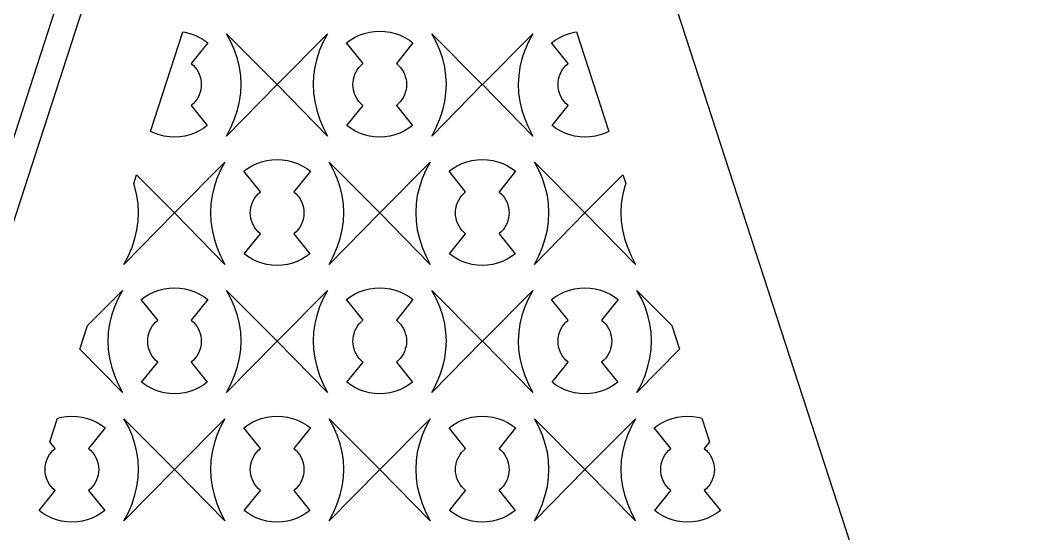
# Model space of a CAD drawing. Header units: metres. Extents: x 20 to 1108, y 20 to 485.
# Drawn here: x 990.8 to 1107.8, y 82.5 to 142.5 of the extents above; entities that cross this region are included whole.
import ezdxf

# ---------------------------------------------------------------- set-up
doc = ezdxf.new("R2010")
doc.units = ezdxf.units.M

msp = doc.modelspace()

# ---------------------------------------------------------------- linework, layer by layer
for p, q in [((954.698, 20.0001), (1029.7, 250.826)), ((1032.85, 250.826), (957.853, 20)), ((1107.85, 20), (1032.85, 250.826)), ((1006.06, 129.524), (1009.84, 141.152)), ((1009.84, 141.152), (1010.07, 141.117)), ((1010.07, 141.117), (1010.66, 140.968)), ((1010.66, 140.968), (1011.24, 140.762)), ((1011.24, 140.762), (1011.79, 140.5)), ((1011.79, 140.5), (1012.32, 140.186)), ((1015.46, 139.984), (1014.94, 140.941)), ((1014.94, 140.941), (1020.85, 135)), ((1020.86, 135), (1026.76, 140.941)), ((1026.76, 140.941), (1026.25, 139.984)), ((1029.39, 140.186), (1029.91, 140.5)), ((1029.91, 140.5), (1030.47, 140.762)), ((1030.47, 140.762), (1031.04, 140.968)), ((1031.04, 140.968), (1031.64, 141.117)), ((1031.64, 141.117), (1032.24, 141.207)), ((1032.24, 141.207), (1032.85, 141.237)), ((1032.85, 141.237), (1033.46, 141.207)), ((1033.46, 141.207), (1034.07, 141.117)), ((1034.07, 141.117), (1034.66, 140.968)), ((1034.66, 140.968), (1035.24, 140.762)), ((1035.24, 140.762), (1035.79, 140.5)), ((1035.79, 140.5), (1036.32, 140.186)), ((1039.46, 139.984), (1038.94, 140.941)), ((1038.94, 140.941), (1044.85, 135)), ((1044.86, 135), (1050.76, 140.941)), ((1050.76, 140.941), (1050.25, 139.984)), ((1053.39, 140.186), (1053.91, 140.5)), ((1053.91, 140.5), (1054.47, 140.762)), ((1054.47, 140.762), (1055.04, 140.968)), ((1055.04, 140.968), (1055.64, 141.117)), ((1055.64, 141.117), (1055.87, 141.152)), ((1055.87, 141.152), (1059.65, 129.524)), ((1012.74, 139.869), (1010.81, 137.449)), ((1012.32, 140.186), (1012.74, 139.869)), ((1015.89, 139.003), (1015.46, 139.984)), ((1026.25, 139.984), (1025.82, 139.004)), ((1028.96, 139.869), (1029.39, 140.186)), ((1030.9, 137.449), (1028.96, 139.869)), ((1036.74, 139.869), (1034.81, 137.449)), ((1036.32, 140.186), (1036.74, 139.869)), ((1039.88, 139.003), (1039.46, 139.984)), ((1050.25, 139.984), (1049.82, 139.004)), ((1052.96, 139.869), (1053.39, 140.186)), ((1054.9, 137.449), (1052.96, 139.869)), ((1016.22, 138.018), (1015.89, 139.003)), ((1025.82, 139.004), (1025.49, 138.018)), ((1040.22, 138.018), (1039.88, 139.003)), ((1049.82, 139.004), (1049.49, 138.018)), ((1010.81, 137.449), (1010.84, 137.423)), ((1010.84, 137.423), (1011.07, 137.216)), ((1011.07, 137.216), (1011.28, 136.989)), ((1011.28, 136.989), (1011.46, 136.741)), ((1016.46, 137.029), (1016.22, 138.018)), ((1016.6, 136.036), (1016.46, 137.029)), ((1025.25, 137.03), (1025.11, 136.036)), ((1025.49, 138.018), (1025.25, 137.03)), ((1030.25, 136.741), (1030.43, 136.989)), ((1030.43, 136.989), (1030.64, 137.216)), ((1030.64, 137.216), (1030.86, 137.423)), ((1030.86, 137.423), (1030.9, 137.449)), ((1034.81, 137.449), (1034.84, 137.423)), ((1034.84, 137.423), (1035.07, 137.216)), ((1035.07, 137.216), (1035.28, 136.989)), ((1035.28, 136.989), (1035.46, 136.741)), ((1040.46, 137.029), (1040.22, 138.018)), ((1040.6, 136.036), (1040.46, 137.029)), ((1049.25, 137.03), (1049.11, 136.036)), ((1049.49, 138.018), (1049.25, 137.03)), ((1054.25, 136.741), (1054.43, 136.989)), ((1054.43, 136.989), (1054.63, 137.216)), ((1054.63, 137.216), (1054.86, 137.423)), ((1054.86, 137.423), (1054.9, 137.449)), ((1011.46, 136.741), (1011.62, 136.478)), ((1011.62, 136.478), (1011.75, 136.199)), ((1011.75, 136.199), (1011.85, 135.91)), ((1011.85, 135.91), (1011.93, 135.611)), ((1016.65, 135.039), (1016.6, 136.036)), ((1025.11, 136.036), (1025.06, 135.039)), ((1029.78, 135.612), (1029.85, 135.91)), ((1029.85, 135.91), (1029.96, 136.199)), ((1029.96, 136.199), (1030.09, 136.478)), ((1030.09, 136.478), (1030.25, 136.741)), ((1035.46, 136.741), (1035.62, 136.478)), ((1035.62, 136.478), (1035.75, 136.199)), ((1035.75, 136.199), (1035.85, 135.91)), ((1035.85, 135.91), (1035.93, 135.611)), ((1040.65, 135.039), (1040.6, 136.036)), ((1049.11, 136.036), (1049.06, 135.039)), ((1053.78, 135.612), (1053.85, 135.91)), ((1053.85, 135.91), (1053.96, 136.199)), ((1053.96, 136.199), (1054.09, 136.478)), ((1054.09, 136.478), (1054.25, 136.741)), ((1011.93, 135.611), (1011.97, 135.307)), ((1011.97, 134.693), (1011.93, 134.388)), ((1011.97, 135.307), (1011.99, 135)), ((1011.99, 135), (1011.97, 134.693)), ((1020.85, 135), (1014.94, 128.981)), ((1016.6, 134.037), (1016.65, 135.039)), ((1026.76, 128.981), (1020.86, 135)), ((1025.06, 135.039), (1025.11, 134.037)), ((1029.72, 135), (1029.73, 135.307)), ((1029.73, 134.693), (1029.72, 135)), ((1029.73, 135.307), (1029.78, 135.612)), ((1029.78, 134.389), (1029.73, 134.693)), ((1035.93, 135.611), (1035.97, 135.307)), ((1035.97, 134.693), (1035.93, 134.388)), ((1035.97, 135.307), (1035.99, 135)), ((1035.99, 135), (1035.97, 134.693)), ((1044.85, 135), (1038.94, 128.981)), ((1040.6, 134.037), (1040.65, 135.039)), ((1050.76, 128.981), (1044.86, 135)), ((1049.06, 135.039), (1049.1, 134.037)), ((1053.72, 135), (1053.73, 135.307)), ((1053.73, 134.693), (1053.72, 135)), ((1053.73, 135.307), (1053.78, 135.612)), ((1053.78, 134.389), (1053.73, 134.693)), ((1011.62, 133.522), (1011.46, 133.258)), ((1011.75, 133.8), (1011.62, 133.522)), ((1011.85, 134.09), (1011.75, 133.8)), ((1011.93, 134.388), (1011.85, 134.09)), ((1016.46, 133.031), (1016.6, 134.037)), ((1025.11, 134.037), (1025.25, 133.031)), ((1029.85, 134.09), (1029.78, 134.389)), ((1029.96, 133.801), (1029.85, 134.09)), ((1030.09, 133.522), (1029.96, 133.801)), ((1030.25, 133.259), (1030.09, 133.522)), ((1035.62, 133.522), (1035.46, 133.258)), ((1035.75, 133.8), (1035.62, 133.522)), ((1035.85, 134.09), (1035.75, 133.8)), ((1035.93, 134.388), (1035.85, 134.09)), ((1040.46, 133.031), (1040.6, 134.037)), ((1049.1, 134.037), (1049.25, 133.031)), ((1053.85, 134.09), (1053.78, 134.389)), ((1053.96, 133.801), (1053.85, 134.09)), ((1054.09, 133.522), (1053.96, 133.801)), ((1054.25, 133.259), (1054.09, 133.522)), ((1010.84, 132.577), (1010.81, 132.551)), ((1010.81, 132.551), (1012.69, 130.196)), ((1011.07, 132.783), (1010.84, 132.577)), ((1011.28, 133.011), (1011.07, 132.783)), ((1011.46, 133.258), (1011.28, 133.011)), ((1016.22, 132.02), (1016.46, 133.031)), ((1025.25, 133.031), (1025.49, 132.02)), ((1029.01, 130.196), (1030.9, 132.551)), ((1030.43, 133.011), (1030.25, 133.259)), ((1030.64, 132.784), (1030.43, 133.011)), ((1030.86, 132.577), (1030.64, 132.784)), ((1030.9, 132.551), (1030.86, 132.577)), ((1034.84, 132.577), (1034.81, 132.551)), ((1034.81, 132.551), (1036.69, 130.196)), ((1035.07, 132.783), (1034.84, 132.577)), ((1035.28, 133.011), (1035.07, 132.783)), ((1035.46, 133.258), (1035.28, 133.011)), ((1040.22, 132.02), (1040.46, 133.031)), ((1049.25, 133.031), (1049.49, 132.02)), ((1053.01, 130.196), (1054.9, 132.551)), ((1054.43, 133.011), (1054.25, 133.259)), ((1054.63, 132.784), (1054.43, 133.011)), ((1054.86, 132.577), (1054.63, 132.784)), ((1054.9, 132.551), (1054.86, 132.577)), ((1015.89, 131.005), (1016.22, 132.02)), ((1025.49, 132.02), (1025.82, 131.006)), ((1039.88, 131.005), (1040.22, 132.02)), ((1049.49, 132.02), (1049.82, 131.006)), ((1012.69, 130.196), (1012.27, 129.884)), ((1014.94, 128.981), (1015.46, 129.986)), ((1015.46, 129.986), (1015.89, 131.005)), ((1025.82, 131.006), (1026.25, 129.986)), ((1026.25, 129.986), (1026.76, 128.981)), ((1029.43, 129.884), (1029.01, 130.196)), ((1036.69, 130.196), (1036.27, 129.884)), ((1038.94, 128.981), (1039.46, 129.986)), ((1039.46, 129.986), (1039.88, 131.005)), ((1049.82, 131.006), (1050.25, 129.986)), ((1050.25, 129.986), (1050.76, 128.981)), ((1053.43, 129.884), (1053.01, 130.196)), ((1006.5, 129.315), (1006.06, 129.524)), ((1007.07, 129.112), (1006.5, 129.315)), ((1007.65, 128.966), (1007.07, 129.112)), ((1008.25, 128.877), (1007.65, 128.966)), ((1008.85, 128.847), (1008.25, 128.877)), ((1009.46, 128.877), (1008.85, 128.847)), ((1010.05, 128.965), (1009.46, 128.877)), ((1010.64, 129.112), (1010.05, 128.965)), ((1011.21, 129.315), (1010.64, 129.112)), ((1011.75, 129.574), (1011.21, 129.315)), ((1012.27, 129.884), (1011.75, 129.574)), ((1029.95, 129.574), (1029.43, 129.884)), ((1030.5, 129.315), (1029.95, 129.574)), ((1031.07, 129.112), (1030.5, 129.315)), ((1031.65, 128.966), (1031.07, 129.112)), ((1032.25, 128.877), (1031.65, 128.966)), ((1032.85, 128.847), (1032.25, 128.877)), ((1033.46, 128.877), (1032.85, 128.847)), ((1034.05, 128.965), (1033.46, 128.877)), ((1034.64, 129.112), (1034.05, 128.965)), ((1035.21, 129.315), (1034.64, 129.112)), ((1035.75, 129.574), (1035.21, 129.315)), ((1036.27, 129.884), (1035.75, 129.574)), ((1053.95, 129.574), (1053.43, 129.884)), ((1054.5, 129.315), (1053.95, 129.574)), ((1055.07, 129.112), (1054.5, 129.315)), ((1055.65, 128.966), (1055.07, 129.112)), ((1056.25, 128.877), (1055.65, 128.966)), ((1056.85, 128.847), (1056.25, 128.877)), ((1057.46, 128.877), (1056.85, 128.847)), ((1058.05, 128.965), (1057.46, 128.877)), ((1058.64, 129.112), (1058.05, 128.965)), ((1059.21, 129.315), (1058.64, 129.112)), ((1059.65, 129.524), (1059.21, 129.315)), ((1008.86, 120), (1014.76, 125.941)), ((1014.76, 125.941), (1014.25, 124.984)), ((1017.39, 125.186), (1017.91, 125.5)), ((1017.91, 125.5), (1018.47, 125.762)), ((1018.47, 125.762), (1019.04, 125.968)), ((1019.04, 125.968), (1019.64, 126.117)), ((1019.64, 126.117), (1020.24, 126.207)), ((1020.24, 126.207), (1020.85, 126.237)), ((1020.85, 126.237), (1021.46, 126.207)), ((1021.46, 126.207), (1022.07, 126.117)), ((1022.07, 126.117), (1022.66, 125.968)), ((1022.66, 125.968), (1023.24, 125.762)), ((1023.24, 125.762), (1023.79, 125.5)), ((1023.79, 125.5), (1024.32, 125.186)), ((1027.46, 124.984), (1026.94, 125.941)), ((1026.94, 125.941), (1032.85, 120)), ((1032.86, 120), (1038.76, 125.941)), ((1038.76, 125.941), (1038.25, 124.984)), ((1041.39, 125.186), (1041.91, 125.5)), ((1041.91, 125.5), (1042.47, 125.762)), ((1042.47, 125.762), (1043.04, 125.968)), ((1043.04, 125.968), (1043.64, 126.117)), ((1043.64, 126.117), (1044.24, 126.207)), ((1044.24, 126.207), (1044.85, 126.237)), ((1044.85, 126.237), (1045.46, 126.207)), ((1045.46, 126.207), (1046.07, 126.117)), ((1046.07, 126.117), (1046.66, 125.968)), ((1046.66, 125.968), (1047.24, 125.762)), ((1047.24, 125.762), (1047.79, 125.5)), ((1047.79, 125.5), (1048.32, 125.186)), ((1051.46, 124.984), (1050.94, 125.941)), ((1050.94, 125.941), (1056.85, 120)), ((1004.08, 123.435), (1004.41, 124.464)), ((1004.41, 124.464), (1008.85, 120)), ((1014.25, 124.984), (1013.82, 124.004)), ((1016.96, 124.869), (1017.39, 125.186)), ((1018.9, 122.449), (1016.96, 124.869)), ((1024.74, 124.869), (1022.81, 122.449)), ((1024.32, 125.186), (1024.74, 124.869)), ((1027.89, 124.003), (1027.46, 124.984)), ((1038.25, 124.984), (1037.82, 124.004)), ((1040.96, 124.869), (1041.39, 125.186)), ((1042.9, 122.449), (1040.96, 124.869)), ((1048.74, 124.869), (1046.81, 122.449)), ((1048.32, 125.186), (1048.74, 124.869)), ((1051.88, 124.003), (1051.46, 124.984)), ((1056.86, 120), (1061.29, 124.464)), ((1061.29, 124.464), (1061.63, 123.435)), ((1004.22, 123.018), (1004.08, 123.435)), ((1004.46, 122.029), (1004.22, 123.018)), ((1013.49, 123.018), (1013.25, 122.03)), ((1013.82, 124.004), (1013.49, 123.018)), ((1028.22, 123.018), (1027.89, 124.003)), ((1028.46, 122.029), (1028.22, 123.018)), ((1037.49, 123.018), (1037.25, 122.03)), ((1037.82, 124.004), (1037.49, 123.018)), ((1052.22, 123.018), (1051.88, 124.003)), ((1052.46, 122.029), (1052.22, 123.018)), ((1061.49, 123.018), (1061.25, 122.03)), ((1061.63, 123.435), (1061.49, 123.018)), ((1004.6, 121.036), (1004.46, 122.029)), ((1013.25, 122.03), (1013.11, 121.036)), ((1018.25, 121.741), (1018.43, 121.989)), ((1018.43, 121.989), (1018.64, 122.216)), ((1018.64, 122.216), (1018.86, 122.423)), ((1018.86, 122.423), (1018.9, 122.449)), ((1022.81, 122.449), (1022.84, 122.423)), ((1022.84, 122.423), (1023.07, 122.216)), ((1023.07, 122.216), (1023.28, 121.989)), ((1023.28, 121.989), (1023.46, 121.741)), ((1028.6, 121.036), (1028.46, 122.029)), ((1037.25, 122.03), (1037.11, 121.036)), ((1042.25, 121.741), (1042.43, 121.989)), ((1042.43, 121.989), (1042.64, 122.216)), ((1042.64, 122.216), (1042.86, 122.423)), ((1042.86, 122.423), (1042.9, 122.449)), ((1046.81, 122.449), (1046.84, 122.423)), ((1046.84, 122.423), (1047.07, 122.216)), ((1047.07, 122.216), (1047.28, 121.989)), ((1047.28, 121.989), (1047.46, 121.741)), ((1052.6, 121.036), (1052.46, 122.029)), ((1061.25, 122.03), (1061.11, 121.036)), ((1004.65, 120.039), (1004.6, 121.036)), ((1013.11, 121.036), (1013.06, 120.039)), ((1017.73, 120.307), (1017.78, 120.612)), ((1017.78, 120.612), (1017.85, 120.91)), ((1017.85, 120.91), (1017.96, 121.199)), ((1017.96, 121.199), (1018.09, 121.478)), ((1018.09, 121.478), (1018.25, 121.741)), ((1023.46, 121.741), (1023.62, 121.478)), ((1023.62, 121.478), (1023.75, 121.199)), ((1023.75, 121.199), (1023.85, 120.91)), ((1023.85, 120.91), (1023.93, 120.611)), ((1023.93, 120.611), (1023.97, 120.307)), ((1028.65, 120.039), (1028.6, 121.036)), ((1037.11, 121.036), (1037.06, 120.039)), ((1041.73, 120.307), (1041.78, 120.612)), ((1041.78, 120.612), (1041.85, 120.91)), ((1041.85, 120.91), (1041.96, 121.199)), ((1041.96, 121.199), (1042.09, 121.478)), ((1042.09, 121.478), (1042.25, 121.741)), ((1047.46, 121.741), (1047.62, 121.478)), ((1047.62, 121.478), (1047.75, 121.199)), ((1047.75, 121.199), (1047.85, 120.91)), ((1047.85, 120.91), (1047.93, 120.611)), ((1047.93, 120.611), (1047.97, 120.307)), ((1052.65, 120.039), (1052.6, 121.036)), ((1061.11, 121.036), (1061.06, 120.039)), ((1008.85, 120), (1002.94, 113.981)), ((1004.6, 119.037), (1004.65, 120.039)), ((1014.76, 113.981), (1008.86, 120)), ((1013.06, 120.039), (1013.11, 119.037)), ((1017.72, 120), (1017.73, 120.307)), ((1017.73, 119.693), (1017.72, 120)), ((1017.78, 119.389), (1017.73, 119.693)), ((1023.97, 119.692), (1023.93, 119.388)), ((1023.97, 120.307), (1023.99, 120)), ((1023.99, 120), (1023.97, 119.692)), ((1032.85, 120), (1026.94, 113.981)), ((1028.6, 119.037), (1028.65, 120.039)), ((1038.76, 113.981), (1032.86, 120)), ((1037.06, 120.039), (1037.11, 119.037)), ((1041.72, 120), (1041.73, 120.307)), ((1041.73, 119.693), (1041.72, 120)), ((1041.78, 119.389), (1041.73, 119.693)), ((1047.97, 119.692), (1047.93, 119.388)), ((1047.97, 120.307), (1047.99, 120)), ((1047.99, 120), (1047.97, 119.692)), ((1056.85, 120), (1050.94, 113.981)), ((1052.6, 119.037), (1052.65, 120.039)), ((1062.76, 113.981), (1056.86, 120)), ((1061.06, 120.039), (1061.1, 119.037)), ((1004.46, 118.03), (1004.6, 119.037)), ((1013.11, 119.037), (1013.25, 118.03)), ((1017.85, 119.091), (1017.78, 119.389)), ((1017.96, 118.801), (1017.85, 119.091)), ((1018.09, 118.522), (1017.96, 118.801)), ((1018.25, 118.259), (1018.09, 118.522)), ((1018.43, 118.012), (1018.25, 118.259)), ((1023.46, 118.258), (1023.28, 118.012)), ((1023.62, 118.522), (1023.46, 118.258)), ((1023.75, 118.8), (1023.62, 118.522)), ((1023.85, 119.091), (1023.75, 118.8)), ((1023.93, 119.388), (1023.85, 119.091)), ((1028.46, 118.03), (1028.6, 119.037)), ((1037.11, 119.037), (1037.25, 118.03)), ((1041.85, 119.091), (1041.78, 119.389)), ((1041.96, 118.801), (1041.85, 119.091)), ((1042.09, 118.522), (1041.96, 118.801)), ((1042.25, 118.259), (1042.09, 118.522)), ((1042.43, 118.012), (1042.25, 118.259)), ((1047.46, 118.258), (1047.28, 118.012)), ((1047.62, 118.522), (1047.46, 118.258)), ((1047.75, 118.8), (1047.62, 118.522)), ((1047.85, 119.091), (1047.75, 118.8)), ((1047.93, 119.388), (1047.85, 119.091)), ((1052.46, 118.03), (1052.6, 119.037)), ((1061.1, 119.037), (1061.25, 118.03)), ((1004.22, 117.021), (1004.46, 118.03)), ((1013.25, 118.03), (1013.49, 117.021)), ((1017.01, 115.196), (1018.9, 117.552)), ((1018.64, 117.783), (1018.43, 118.012)), ((1018.86, 117.576), (1018.64, 117.783)), ((1018.9, 117.552), (1018.86, 117.576)), ((1022.84, 117.576), (1022.81, 117.552)), ((1022.81, 117.552), (1024.69, 115.196)), ((1023.07, 117.783), (1022.84, 117.576)), ((1023.28, 118.012), (1023.07, 117.783)), ((1028.22, 117.021), (1028.46, 118.03)), ((1037.25, 118.03), (1037.49, 117.021)), ((1041.01, 115.196), (1042.9, 117.552)), ((1042.64, 117.783), (1042.43, 118.012)), ((1042.86, 117.576), (1042.64, 117.783)), ((1042.9, 117.552), (1042.86, 117.576)), ((1046.84, 117.576), (1046.81, 117.552)), ((1046.81, 117.552), (1048.69, 115.196)), ((1047.07, 117.783), (1046.84, 117.576)), ((1047.28, 118.012), (1047.07, 117.783)), ((1052.22, 117.021), (1052.46, 118.03)), ((1061.25, 118.03), (1061.49, 117.021)), ((1003.46, 114.986), (1003.89, 116.005)), ((1003.89, 116.005), (1004.22, 117.021)), ((1013.49, 117.021), (1013.82, 116.006)), ((1013.82, 116.006), (1014.25, 114.986)), ((1027.46, 114.986), (1027.89, 116.005)), ((1027.89, 116.005), (1028.22, 117.021)), ((1037.49, 117.021), (1037.82, 116.006)), ((1037.82, 116.006), (1038.25, 114.986)), ((1051.46, 114.986), (1051.88, 116.005)), ((1051.88, 116.005), (1052.22, 117.021)), ((1061.49, 117.021), (1061.82, 116.006)), ((1061.82, 116.006), (1062.25, 114.986)), ((1002.94, 113.981), (1003.46, 114.986)), ((1014.25, 114.986), (1014.76, 113.981)), ((1017.43, 114.884), (1017.01, 115.196)), ((1017.95, 114.573), (1017.43, 114.884)), ((1024.27, 114.884), (1023.75, 114.573)), ((1024.69, 115.196), (1024.27, 114.884)), ((1026.94, 113.981), (1027.46, 114.986)), ((1038.25, 114.986), (1038.76, 113.981)), ((1041.43, 114.884), (1041.01, 115.196)), ((1041.95, 114.573), (1041.43, 114.884)), ((1048.27, 114.884), (1047.75, 114.573)), ((1048.69, 115.196), (1048.27, 114.884)), ((1050.94, 113.981), (1051.46, 114.986)), ((1062.25, 114.986), (1062.76, 113.981)), ((1018.5, 114.315), (1017.95, 114.573)), ((1019.07, 114.111), (1018.5, 114.315)), ((1019.65, 113.966), (1019.07, 114.111)), ((1020.25, 113.877), (1019.65, 113.966)), ((1020.85, 113.847), (1020.25, 113.877)), ((1021.46, 113.877), (1020.85, 113.847)), ((1022.05, 113.965), (1021.46, 113.877)), ((1022.64, 114.111), (1022.05, 113.965)), ((1023.21, 114.315), (1022.64, 114.111)), ((1023.75, 114.573), (1023.21, 114.315)), ((1042.5, 114.315), (1041.95, 114.573)), ((1043.07, 114.111), (1042.5, 114.315)), ((1043.65, 113.966), (1043.07, 114.111)), ((1044.25, 113.877), (1043.65, 113.966)), ((1044.85, 113.847), (1044.25, 113.877)), ((1045.46, 113.877), (1044.85, 113.847)), ((1046.05, 113.965), (1045.46, 113.877)), ((1046.64, 114.111), (1046.05, 113.965)), ((1047.21, 114.315), (1046.64, 114.111)), ((1047.75, 114.573), (1047.21, 114.315)), ((1008.24, 111.207), (1008.85, 111.237)), ((1008.85, 111.237), (1009.46, 111.207)), ((1032.24, 111.207), (1032.85, 111.237)), ((1032.85, 111.237), (1033.46, 111.207)), ((1056.24, 111.207), (1056.85, 111.237)), ((1056.85, 111.237), (1057.46, 111.207)), ((998.687, 106.841), (1002.76, 110.94)), ((1002.76, 110.94), (1002.25, 109.983)), ((1004.96, 109.869), (1005.39, 110.186)), ((1005.39, 110.186), (1005.91, 110.501)), ((1005.91, 110.501), (1006.47, 110.763)), ((1006.47, 110.763), (1007.04, 110.969)), ((1007.04, 110.969), (1007.64, 111.117)), ((1007.64, 111.117), (1008.24, 111.207)), ((1009.46, 111.207), (1010.07, 111.116)), ((1010.07, 111.116), (1010.66, 110.969)), ((1010.66, 110.969), (1011.24, 110.763)), ((1011.24, 110.763), (1011.79, 110.501)), ((1011.79, 110.501), (1012.32, 110.186)), ((1012.32, 110.186), (1012.74, 109.869)), ((1015.46, 109.983), (1014.94, 110.94)), ((1014.94, 110.94), (1020.85, 105)), ((1020.86, 105), (1026.76, 110.94)), ((1026.76, 110.94), (1026.25, 109.983)), ((1028.96, 109.869), (1029.39, 110.186)), ((1029.39, 110.186), (1029.91, 110.501)), ((1029.91, 110.501), (1030.47, 110.763)), ((1030.47, 110.763), (1031.04, 110.969)), ((1031.04, 110.969), (1031.64, 111.117)), ((1031.64, 111.117), (1032.24, 111.207)), ((1033.46, 111.207), (1034.07, 111.116)), ((1034.07, 111.116), (1034.66, 110.969)), ((1034.66, 110.969), (1035.24, 110.763)), ((1035.24, 110.763), (1035.79, 110.501)), ((1035.79, 110.501), (1036.32, 110.186)), ((1036.32, 110.186), (1036.74, 109.869)), ((1039.46, 109.983), (1038.94, 110.94)), ((1038.94, 110.94), (1044.85, 105)), ((1044.86, 105), (1050.76, 110.94)), ((1050.76, 110.94), (1050.25, 109.983)), ((1052.96, 109.869), (1053.39, 110.186)), ((1053.39, 110.186), (1053.91, 110.501)), ((1053.91, 110.501), (1054.47, 110.763)), ((1054.47, 110.763), (1055.04, 110.969)), ((1055.04, 110.969), (1055.64, 111.117)), ((1055.64, 111.117), (1056.24, 111.207)), ((1057.46, 111.207), (1058.07, 111.116)), ((1058.07, 111.116), (1058.66, 110.969)), ((1058.66, 110.969), (1059.24, 110.763)), ((1059.24, 110.763), (1059.79, 110.501)), ((1059.79, 110.501), (1060.32, 110.186)), ((1060.32, 110.186), (1060.74, 109.869)), ((1063.46, 109.983), (1062.94, 110.94)), ((1062.94, 110.94), (1067.02, 106.841)), ((1001.82, 109.004), (1001.49, 108.019)), ((1002.25, 109.983), (1001.82, 109.004)), ((1006.9, 107.448), (1004.96, 109.869)), ((1012.74, 109.869), (1010.81, 107.448)), ((1015.89, 109.003), (1015.46, 109.983)), ((1016.22, 108.019), (1015.89, 109.003)), ((1025.82, 109.004), (1025.49, 108.019)), ((1026.25, 109.983), (1025.82, 109.004)), ((1030.9, 107.448), (1028.96, 109.869)), ((1036.74, 109.869), (1034.81, 107.448)), ((1039.88, 109.003), (1039.46, 109.983)), ((1040.22, 108.019), (1039.88, 109.003)), ((1049.82, 109.004), (1049.49, 108.019)), ((1050.25, 109.983), (1049.82, 109.004)), ((1054.9, 107.448), (1052.96, 109.869)), ((1060.74, 109.869), (1058.81, 107.448)), ((1063.88, 109.003), (1063.46, 109.983)), ((1064.22, 108.019), (1063.88, 109.003)), ((1001.49, 108.019), (1001.25, 107.029)), ((1016.46, 107.029), (1016.22, 108.019)), ((1025.49, 108.019), (1025.25, 107.029)), ((1040.46, 107.029), (1040.22, 108.019)), ((1049.49, 108.019), (1049.25, 107.029)), ((1064.46, 107.029), (1064.22, 108.019)), ((997.782, 104.058), (998.687, 106.841)), ((1001.25, 107.029), (1001.11, 106.036)), ((1006.09, 106.478), (1006.25, 106.741)), ((1006.25, 106.741), (1006.43, 106.988)), ((1006.43, 106.988), (1006.64, 107.217)), ((1006.64, 107.217), (1006.86, 107.424)), ((1006.86, 107.424), (1006.9, 107.448)), ((1010.81, 107.448), (1010.84, 107.424)), ((1010.84, 107.424), (1011.07, 107.217)), ((1011.07, 107.217), (1011.28, 106.988)), ((1011.28, 106.988), (1011.46, 106.741)), ((1011.46, 106.741), (1011.62, 106.478)), ((1016.6, 106.036), (1016.46, 107.029)), ((1025.25, 107.029), (1025.11, 106.036)), ((1030.09, 106.478), (1030.25, 106.741)), ((1030.25, 106.741), (1030.43, 106.988)), ((1030.43, 106.988), (1030.64, 107.217)), ((1030.64, 107.217), (1030.86, 107.424)), ((1030.86, 107.424), (1030.9, 107.448)), ((1034.81, 107.448), (1034.84, 107.424)), ((1034.84, 107.424), (1035.07, 107.217)), ((1035.07, 107.217), (1035.28, 106.988)), ((1035.28, 106.988), (1035.46, 106.741)), ((1035.46, 106.741), (1035.62, 106.478)), ((1040.6, 106.036), (1040.46, 107.029)), ((1049.25, 107.029), (1049.11, 106.036)), ((1054.09, 106.478), (1054.25, 106.741)), ((1054.25, 106.741), (1054.43, 106.988)), ((1054.43, 106.988), (1054.63, 107.217)), ((1054.63, 107.217), (1054.86, 107.424)), ((1054.86, 107.424), (1054.9, 107.448)), ((1058.81, 107.448), (1058.84, 107.424)), ((1058.84, 107.424), (1059.07, 107.217)), ((1059.07, 107.217), (1059.28, 106.988)), ((1059.28, 106.988), (1059.46, 106.741)), ((1059.46, 106.741), (1059.62, 106.478)), ((1064.6, 106.036), (1064.46, 107.029)), ((1067.02, 106.841), (1067.92, 104.058)), ((1001.11, 106.036), (1001.06, 105.039)), ((1005.73, 105.308), (1005.78, 105.612)), ((1005.78, 105.612), (1005.85, 105.909)), ((1005.85, 105.909), (1005.96, 106.199)), ((1005.96, 106.199), (1006.09, 106.478)), ((1011.62, 106.478), (1011.75, 106.199)), ((1011.75, 106.199), (1011.85, 105.909)), ((1011.85, 105.909), (1011.93, 105.611)), ((1011.93, 105.611), (1011.97, 105.307)), ((1016.65, 105.039), (1016.6, 106.036)), ((1025.11, 106.036), (1025.06, 105.039)), ((1029.73, 105.308), (1029.78, 105.612)), ((1029.78, 105.612), (1029.85, 105.909)), ((1029.85, 105.909), (1029.96, 106.199)), ((1029.96, 106.199), (1030.09, 106.478)), ((1035.62, 106.478), (1035.75, 106.199)), ((1035.75, 106.199), (1035.85, 105.909)), ((1035.85, 105.909), (1035.93, 105.611)), ((1035.93, 105.611), (1035.97, 105.307)), ((1040.65, 105.039), (1040.6, 106.036)), ((1049.11, 106.036), (1049.06, 105.039)), ((1053.73, 105.308), (1053.78, 105.612)), ((1053.78, 105.612), (1053.85, 105.909)), ((1053.85, 105.909), (1053.96, 106.199)), ((1053.96, 106.199), (1054.09, 106.478)), ((1059.62, 106.478), (1059.75, 106.199)), ((1059.75, 106.199), (1059.85, 105.909)), ((1059.85, 105.909), (1059.93, 105.611)), ((1059.93, 105.611), (1059.97, 105.307)), ((1064.65, 105.039), (1064.6, 106.036)), ((1001.06, 105.039), (1001.11, 104.037)), ((1005.72, 105), (1005.73, 105.308)), ((1005.73, 104.693), (1005.72, 105)), ((1005.78, 104.389), (1005.73, 104.693)), ((1005.85, 104.091), (1005.78, 104.389)), ((1011.93, 104.388), (1011.85, 104.091)), ((1011.97, 104.692), (1011.93, 104.388)), ((1011.97, 105.307), (1011.99, 105)), ((1011.99, 105), (1011.97, 104.692)), ((1020.85, 105), (1014.94, 98.9814)), ((1016.6, 104.037), (1016.65, 105.039)), ((1026.76, 98.9814), (1020.86, 105)), ((1025.06, 105.039), (1025.11, 104.037)), ((1029.72, 105), (1029.73, 105.308)), ((1029.73, 104.693), (1029.72, 105)), ((1029.78, 104.389), (1029.73, 104.693)), ((1029.85, 104.091), (1029.78, 104.389)), ((1035.93, 104.388), (1035.85, 104.091)), ((1035.97, 104.692), (1035.93, 104.388)), ((1035.97, 105.307), (1035.99, 105)), ((1035.99, 105), (1035.97, 104.692)), ((1044.85, 105), (1038.94, 98.9814)), ((1040.6, 104.037), (1040.65, 105.039)), ((1050.76, 98.9814), (1044.86, 105)), ((1049.06, 105.039), (1049.1, 104.037)), ((1053.72, 105), (1053.73, 105.308)), ((1053.73, 104.693), (1053.72, 105)), ((1053.78, 104.389), (1053.73, 104.693)), ((1053.85, 104.091), (1053.78, 104.389)), ((1059.93, 104.388), (1059.85, 104.091)), ((1059.97, 104.692), (1059.93, 104.388)), ((1059.97, 105.307), (1059.99, 105)), ((1059.99, 105), (1059.97, 104.692)), ((1064.6, 104.037), (1064.65, 105.039)), ((1002.76, 98.9814), (997.782, 104.058)), ((1001.11, 104.037), (1001.25, 103.03)), ((1001.25, 103.03), (1001.49, 102.021)), ((1005.96, 103.801), (1005.85, 104.091)), ((1006.09, 103.522), (1005.96, 103.801)), ((1006.25, 103.259), (1006.09, 103.522)), ((1006.43, 103.012), (1006.25, 103.259)), ((1011.46, 103.258), (1011.28, 103.012)), ((1011.62, 103.522), (1011.46, 103.258)), ((1011.75, 103.8), (1011.62, 103.522)), ((1011.85, 104.091), (1011.75, 103.8)), ((1016.22, 102.021), (1016.46, 103.03)), ((1016.46, 103.03), (1016.6, 104.037)), ((1025.11, 104.037), (1025.25, 103.03)), ((1025.25, 103.03), (1025.49, 102.021)), ((1029.96, 103.801), (1029.85, 104.091)), ((1030.09, 103.522), (1029.96, 103.801)), ((1030.25, 103.259), (1030.09, 103.522)), ((1030.43, 103.012), (1030.25, 103.259)), ((1035.46, 103.258), (1035.28, 103.012)), ((1035.62, 103.522), (1035.46, 103.258)), ((1035.75, 103.8), (1035.62, 103.522)), ((1035.85, 104.091), (1035.75, 103.8)), ((1040.22, 102.021), (1040.46, 103.03)), ((1040.46, 103.03), (1040.6, 104.037)), ((1049.1, 104.037), (1049.25, 103.03)), ((1049.25, 103.03), (1049.49, 102.021)), ((1053.96, 103.801), (1053.85, 104.091)), ((1054.09, 103.522), (1053.96, 103.801)), ((1054.25, 103.259), (1054.09, 103.522)), ((1054.43, 103.012), (1054.25, 103.259)), ((1059.46, 103.258), (1059.28, 103.012)), ((1059.62, 103.522), (1059.46, 103.258)), ((1059.75, 103.8), (1059.62, 103.522)), ((1059.85, 104.091), (1059.75, 103.8)), ((1067.92, 104.058), (1062.94, 98.9814)), ((1064.22, 102.021), (1064.46, 103.03)), ((1064.46, 103.03), (1064.6, 104.037)), ((1001.49, 102.021), (1001.82, 101.006)), ((1005.01, 100.196), (1006.9, 102.552)), ((1006.64, 102.783), (1006.43, 103.012)), ((1006.86, 102.576), (1006.64, 102.783)), ((1006.9, 102.552), (1006.86, 102.576)), ((1010.84, 102.576), (1010.81, 102.552)), ((1010.81, 102.552), (1012.69, 100.196)), ((1011.07, 102.783), (1010.84, 102.576)), ((1011.28, 103.012), (1011.07, 102.783)), ((1015.89, 101.005), (1016.22, 102.021)), ((1025.49, 102.021), (1025.82, 101.006)), ((1029.01, 100.196), (1030.9, 102.552)), ((1030.64, 102.783), (1030.43, 103.012)), ((1030.86, 102.576), (1030.64, 102.783)), ((1030.9, 102.552), (1030.86, 102.576)), ((1034.84, 102.576), (1034.81, 102.552)), ((1034.81, 102.552), (1036.69, 100.196)), ((1035.07, 102.783), (1034.84, 102.576)), ((1035.28, 103.012), (1035.07, 102.783)), ((1039.88, 101.005), (1040.22, 102.021)), ((1049.49, 102.021), (1049.82, 101.006)), ((1053.01, 100.196), (1054.9, 102.552)), ((1054.63, 102.783), (1054.43, 103.012)), ((1054.86, 102.576), (1054.63, 102.783)), ((1054.9, 102.552), (1054.86, 102.576)), ((1058.84, 102.576), (1058.81, 102.552)), ((1058.81, 102.552), (1060.69, 100.196)), ((1059.07, 102.783), (1058.84, 102.576)), ((1059.28, 103.012), (1059.07, 102.783)), ((1063.88, 101.005), (1064.22, 102.021)), ((1001.82, 101.006), (1002.25, 99.9863)), ((1015.46, 99.9863), (1015.89, 101.005)), ((1025.82, 101.006), (1026.25, 99.9863)), ((1039.46, 99.9863), (1039.88, 101.005)), ((1049.82, 101.006), (1050.25, 99.9863)), ((1063.46, 99.9863), (1063.88, 101.005)), ((1002.25, 99.9863), (1002.76, 98.9814)), ((1005.43, 99.8838), (1005.01, 100.196)), ((1005.95, 99.5732), (1005.43, 99.8838)), ((1006.5, 99.3154), (1005.95, 99.5732)), ((1011.75, 99.5732), (1011.21, 99.3154)), ((1012.27, 99.8838), (1011.75, 99.5732)), ((1012.69, 100.196), (1012.27, 99.8838)), ((1014.94, 98.9814), (1015.46, 99.9863)), ((1026.25, 99.9863), (1026.76, 98.9814)), ((1029.43, 99.8838), (1029.01, 100.196)), ((1029.95, 99.5732), (1029.43, 99.8838)), ((1030.5, 99.3154), (1029.95, 99.5732)), ((1035.75, 99.5732), (1035.21, 99.3154)), ((1036.27, 99.8838), (1035.75, 99.5732)), ((1036.69, 100.196), (1036.27, 99.8838)), ((1038.94, 98.9814), (1039.46, 99.9863)), ((1050.25, 99.9863), (1050.76, 98.9814)), ((1053.43, 99.8838), (1053.01, 100.196)), ((1053.95, 99.5732), (1053.43, 99.8838)), ((1054.5, 99.3154), (1053.95, 99.5732)), ((1059.75, 99.5732), (1059.21, 99.3154)), ((1060.27, 99.8838), (1059.75, 99.5732)), ((1060.69, 100.196), (1060.27, 99.8838)), ((1062.94, 98.9814), (1063.46, 99.9863)), ((1007.07, 99.1113), (1006.5, 99.3154)), ((1007.65, 98.9658), (1007.07, 99.1113)), ((1008.25, 98.877), (1007.65, 98.9658)), ((1008.85, 98.8467), (1008.25, 98.877)), ((1009.46, 98.877), (1008.85, 98.8467)), ((1010.05, 98.9648), (1009.46, 98.877)), ((1010.64, 99.1113), (1010.05, 98.9648)), ((1011.21, 99.3154), (1010.64, 99.1113)), ((1031.07, 99.1113), (1030.5, 99.3154)), ((1031.65, 98.9658), (1031.07, 99.1113)), ((1032.25, 98.877), (1031.65, 98.9658)), ((1032.85, 98.8467), (1032.25, 98.877)), ((1033.46, 98.877), (1032.85, 98.8467)), ((1034.05, 98.9648), (1033.46, 98.877)), ((1034.64, 99.1113), (1034.05, 98.9648)), ((1035.21, 99.3154), (1034.64, 99.1113)), ((1055.07, 99.1113), (1054.5, 99.3154)), ((1055.65, 98.9658), (1055.07, 99.1113)), ((1056.25, 98.877), (1055.65, 98.9658)), ((1056.85, 98.8467), (1056.25, 98.877)), ((1057.46, 98.877), (1056.85, 98.8467)), ((1058.05, 98.9648), (1057.46, 98.877)), ((1058.64, 99.1113), (1058.05, 98.9648)), ((1059.21, 99.3154), (1058.64, 99.1113)), ((994.267, 93.2373), (995.163, 95.998)), ((995.163, 95.998), (995.637, 96.1172)), ((995.637, 96.1172), (996.241, 96.207)), ((996.241, 96.207), (996.853, 96.2373)), ((996.853, 96.2373), (997.464, 96.207)), ((997.464, 96.207), (998.07, 96.1162)), ((998.07, 96.1162), (998.663, 95.9688)), ((1019.04, 95.9688), (1019.64, 96.1172)), ((1019.64, 96.1172), (1020.24, 96.207)), ((1020.24, 96.207), (1020.85, 96.2373)), ((1020.85, 96.2373), (1021.46, 96.207)), ((1021.46, 96.207), (1022.07, 96.1162)), ((1022.07, 96.1162), (1022.66, 95.9688)), ((1043.04, 95.9688), (1043.64, 96.1172)), ((1043.64, 96.1172), (1044.24, 96.207)), ((1044.24, 96.207), (1044.85, 96.2373)), ((1044.85, 96.2373), (1045.46, 96.207)), ((1045.46, 96.207), (1046.07, 96.1162)), ((1046.07, 96.1162), (1046.66, 95.9688)), ((1067.04, 95.9688), (1067.64, 96.1172)), ((1067.64, 96.1172), (1068.24, 96.207)), ((1068.24, 96.207), (1068.85, 96.2373)), ((1068.85, 96.2373), (1069.46, 96.207)), ((1069.46, 96.207), (1070.07, 96.1162)), ((1070.07, 96.1162), (1070.54, 95.999)), ((1070.54, 95.999), (1071.44, 93.2373)), ((998.663, 95.9688), (999.239, 95.7627)), ((1000.74, 94.8691), (998.809, 92.4482)), ((999.239, 95.7627), (999.792, 95.501)), ((999.792, 95.501), (1000.32, 95.1855)), ((1000.32, 95.1855), (1000.74, 94.8691)), ((1003.46, 94.9834), (1002.94, 95.9404)), ((1002.94, 95.9404), (1008.85, 90)), ((1003.89, 94.0029), (1003.46, 94.9834)), ((1008.86, 90), (1014.76, 95.9404)), ((1014.25, 94.9834), (1013.82, 94.0039)), ((1014.76, 95.9404), (1014.25, 94.9834)), ((1016.96, 94.8691), (1017.39, 95.1855)), ((1018.9, 92.4482), (1016.96, 94.8691)), ((1017.39, 95.1855), (1017.91, 95.501)), ((1017.91, 95.501), (1018.47, 95.7627)), ((1018.47, 95.7627), (1019.04, 95.9688)), ((1022.66, 95.9688), (1023.24, 95.7627)), ((1024.74, 94.8691), (1022.81, 92.4482)), ((1023.24, 95.7627), (1023.79, 95.501)), ((1023.79, 95.501), (1024.32, 95.1855)), ((1024.32, 95.1855), (1024.74, 94.8691)), ((1027.46, 94.9834), (1026.94, 95.9404)), ((1026.94, 95.9404), (1032.85, 90)), ((1027.89, 94.0029), (1027.46, 94.9834)), ((1032.86, 90), (1038.76, 95.9404)), ((1038.25, 94.9834), (1037.82, 94.0039)), ((1038.76, 95.9404), (1038.25, 94.9834)), ((1040.96, 94.8691), (1041.39, 95.1855)), ((1042.9, 92.4482), (1040.96, 94.8691)), ((1041.39, 95.1855), (1041.91, 95.501)), ((1041.91, 95.501), (1042.47, 95.7627)), ((1042.47, 95.7627), (1043.04, 95.9688)), ((1046.66, 95.9688), (1047.24, 95.7627)), ((1048.74, 94.8691), (1046.81, 92.4482)), ((1047.24, 95.7627), (1047.79, 95.501)), ((1047.79, 95.501), (1048.32, 95.1855)), ((1048.32, 95.1855), (1048.74, 94.8691)), ((1051.46, 94.9834), (1050.94, 95.9404)), ((1050.94, 95.9404), (1056.85, 90)), ((1051.88, 94.0029), (1051.46, 94.9834)), ((1056.86, 90), (1062.76, 95.9404)), ((1062.25, 94.9834), (1061.82, 94.0039)), ((1062.76, 95.9404), (1062.25, 94.9834)), ((1064.96, 94.8691), (1065.39, 95.1855)), ((1066.9, 92.4482), (1064.96, 94.8691)), ((1065.39, 95.1855), (1065.91, 95.501)), ((1065.91, 95.501), (1066.47, 95.7627)), ((1066.47, 95.7627), (1067.04, 95.9688)), ((1004.22, 93.0186), (1003.89, 94.0029)), ((1013.82, 94.0039), (1013.49, 93.0186)), ((1028.22, 93.0186), (1027.89, 94.0029)), ((1037.82, 94.0039), (1037.49, 93.0186)), ((1052.22, 93.0186), (1051.88, 94.0029)), ((1061.82, 94.0039), (1061.49, 93.0186)), ((994.898, 92.4482), (994.267, 93.2373)), ((1004.46, 92.0293), (1004.22, 93.0186)), ((1013.49, 93.0186), (1013.25, 92.0293)), ((1028.46, 92.0293), (1028.22, 93.0186)), ((1037.49, 93.0186), (1037.25, 92.0293)), ((1052.46, 92.0293), (1052.22, 93.0186)), ((1061.49, 93.0186), (1061.25, 92.0293)), ((1071.44, 93.2373), (1070.81, 92.4482)), ((993.956, 91.1992), (994.088, 91.4775)), ((994.088, 91.4775), (994.246, 91.7412)), ((994.246, 91.7412), (994.43, 91.9883)), ((994.43, 91.9883), (994.636, 92.2168)), ((994.636, 92.2168), (994.863, 92.4238)), ((994.863, 92.4238), (994.898, 92.4482)), ((998.809, 92.4482), (998.842, 92.4238)), ((998.842, 92.4238), (999.07, 92.2168)), ((999.07, 92.2168), (999.276, 91.9883)), ((999.276, 91.9883), (999.46, 91.7412)), ((999.46, 91.7412), (999.618, 91.4775)), ((999.618, 91.4775), (999.749, 91.1992)), ((1004.6, 91.0361), (1004.46, 92.0293)), ((1013.25, 92.0293), (1013.11, 91.0361)), ((1017.96, 91.1992), (1018.09, 91.4775)), ((1018.09, 91.4775), (1018.25, 91.7412)), ((1018.25, 91.7412), (1018.43, 91.9883)), ((1018.43, 91.9883), (1018.64, 92.2168)), ((1018.64, 92.2168), (1018.86, 92.4238)), ((1018.86, 92.4238), (1018.9, 92.4482)), ((1022.81, 92.4482), (1022.84, 92.4238)), ((1022.84, 92.4238), (1023.07, 92.2168)), ((1023.07, 92.2168), (1023.28, 91.9883)), ((1023.28, 91.9883), (1023.46, 91.7412)), ((1023.46, 91.7412), (1023.62, 91.4775)), ((1023.62, 91.4775), (1023.75, 91.1992)), ((1028.6, 91.0361), (1028.46, 92.0293)), ((1037.25, 92.0293), (1037.11, 91.0361)), ((1041.96, 91.1992), (1042.09, 91.4775)), ((1042.09, 91.4775), (1042.25, 91.7412)), ((1042.25, 91.7412), (1042.43, 91.9883)), ((1042.43, 91.9883), (1042.64, 92.2168)), ((1042.64, 92.2168), (1042.86, 92.4238)), ((1042.86, 92.4238), (1042.9, 92.4482)), ((1046.81, 92.4482), (1046.84, 92.4238)), ((1046.84, 92.4238), (1047.07, 92.2168)), ((1047.07, 92.2168), (1047.28, 91.9883)), ((1047.28, 91.9883), (1047.46, 91.7412)), ((1047.46, 91.7412), (1047.62, 91.4775)), ((1047.62, 91.4775), (1047.75, 91.1992)), ((1052.6, 91.0361), (1052.46, 92.0293)), ((1061.25, 92.0293), (1061.11, 91.0361)), ((1065.96, 91.1992), (1066.09, 91.4775)), ((1066.09, 91.4775), (1066.25, 91.7412)), ((1066.25, 91.7412), (1066.43, 91.9883)), ((1066.43, 91.9883), (1066.63, 92.2168)), ((1066.63, 92.2168), (1066.86, 92.4238)), ((1066.86, 92.4238), (1066.9, 92.4482)), ((1070.81, 92.4482), (1070.84, 92.4238)), ((1070.84, 92.4238), (1071.07, 92.2168)), ((1071.07, 92.2168), (1071.28, 91.9883)), ((1071.28, 91.9883), (1071.46, 91.7412)), ((1071.46, 91.7412), (1071.62, 91.4775)), ((1071.62, 91.4775), (1071.75, 91.1992)), ((993.718, 90), (993.733, 90.3076)), ((993.733, 90.3076), (993.778, 90.6123)), ((993.778, 90.6123), (993.853, 90.9092)), ((993.853, 90.9092), (993.956, 91.1992)), ((999.749, 91.1992), (999.854, 90.9092)), ((999.854, 90.9092), (999.928, 90.6113)), ((999.928, 90.6113), (999.974, 90.3066)), ((999.974, 90.3066), (999.988, 90)), ((1004.65, 90.0391), (1004.6, 91.0361)), ((1013.11, 91.0361), (1013.06, 90.0391)), ((1017.72, 90), (1017.73, 90.3076)), ((1017.73, 90.3076), (1017.78, 90.6123)), ((1017.78, 90.6123), (1017.85, 90.9092)), ((1017.85, 90.9092), (1017.96, 91.1992)), ((1023.75, 91.1992), (1023.85, 90.9092)), ((1023.85, 90.9092), (1023.93, 90.6113)), ((1023.93, 90.6113), (1023.97, 90.3066)), ((1023.97, 90.3066), (1023.99, 90)), ((1028.65, 90.0391), (1028.6, 91.0361)), ((1037.11, 91.0361), (1037.06, 90.0391)), ((1041.72, 90), (1041.73, 90.3076)), ((1041.73, 90.3076), (1041.78, 90.6123)), ((1041.78, 90.6123), (1041.85, 90.9092)), ((1041.85, 90.9092), (1041.96, 91.1992)), ((1047.75, 91.1992), (1047.85, 90.9092)), ((1047.85, 90.9092), (1047.93, 90.6113)), ((1047.93, 90.6113), (1047.97, 90.3066)), ((1047.97, 90.3066), (1047.99, 90)), ((1052.65, 90.0391), (1052.6, 91.0361)), ((1061.11, 91.0361), (1061.06, 90.0391)), ((1065.72, 90), (1065.73, 90.3076)), ((1065.73, 90.3076), (1065.78, 90.6123)), ((1065.78, 90.6123), (1065.85, 90.9092)), ((1065.85, 90.9092), (1065.96, 91.1992)), ((1071.75, 91.1992), (1071.85, 90.9092)), ((1071.85, 90.9092), (1071.93, 90.6113)), ((1071.93, 90.6113), (1071.97, 90.3066)), ((1071.97, 90.3066), (1071.99, 90)), ((993.732, 89.6934), (993.718, 90)), ((993.778, 89.3887), (993.732, 89.6934)), ((993.853, 89.0908), (993.778, 89.3887)), ((993.956, 88.8008), (993.853, 89.0908)), ((999.854, 89.0908), (999.749, 88.7998)), ((999.928, 89.3877), (999.854, 89.0908)), ((999.973, 89.6924), (999.928, 89.3877)), ((999.988, 90), (999.973, 89.6924)), ((1008.85, 90), (1002.94, 83.9814)), ((1004.46, 88.0303), (1004.6, 89.0371)), ((1004.6, 89.0371), (1004.65, 90.0391)), ((1014.76, 83.9814), (1008.86, 90)), ((1013.06, 90.0391), (1013.11, 89.0371)), ((1013.11, 89.0371), (1013.25, 88.0303)), ((1017.73, 89.6934), (1017.72, 90)), ((1017.78, 89.3887), (1017.73, 89.6934)), ((1017.85, 89.0908), (1017.78, 89.3887)), ((1017.96, 88.8008), (1017.85, 89.0908)), ((1023.85, 89.0908), (1023.75, 88.7998)), ((1023.93, 89.3877), (1023.85, 89.0908)), ((1023.97, 89.6924), (1023.93, 89.3877)), ((1023.99, 90), (1023.97, 89.6924)), ((1032.85, 90), (1026.94, 83.9814)), ((1028.46, 88.0303), (1028.6, 89.0371)), ((1028.6, 89.0371), (1028.65, 90.0391)), ((1038.76, 83.9814), (1032.86, 90)), ((1037.06, 90.0391), (1037.11, 89.0371)), ((1037.11, 89.0371), (1037.25, 88.0303)), ((1041.73, 89.6934), (1041.72, 90)), ((1041.78, 89.3887), (1041.73, 89.6934)), ((1041.85, 89.0908), (1041.78, 89.3887)), ((1041.96, 88.8008), (1041.85, 89.0908)), ((1047.85, 89.0908), (1047.75, 88.7998)), ((1047.93, 89.3877), (1047.85, 89.0908)), ((1047.97, 89.6924), (1047.93, 89.3877)), ((1047.99, 90), (1047.97, 89.6924)), ((1056.85, 90), (1050.94, 83.9814)), ((1052.46, 88.0303), (1052.6, 89.0371)), ((1052.6, 89.0371), (1052.65, 90.0391)), ((1062.76, 83.9814), (1056.86, 90)), ((1061.06, 90.0391), (1061.1, 89.0371)), ((1061.1, 89.0371), (1061.25, 88.0303)), ((1065.73, 89.6934), (1065.72, 90)), ((1065.78, 89.3887), (1065.73, 89.6934)), ((1065.85, 89.0908), (1065.78, 89.3887)), ((1065.96, 88.8008), (1065.85, 89.0908)), ((1071.85, 89.0908), (1071.75, 88.7998)), ((1071.93, 89.3877), (1071.85, 89.0908)), ((1071.97, 89.6924), (1071.93, 89.3877)), ((1071.99, 90), (1071.97, 89.6924)), ((994.088, 88.5225), (993.956, 88.8008)), ((994.246, 88.2588), (994.088, 88.5225)), ((994.43, 88.0117), (994.246, 88.2588)), ((994.636, 87.7832), (994.43, 88.0117)), ((999.276, 88.0117), (999.069, 87.7832)), ((999.46, 88.2578), (999.276, 88.0117)), ((999.618, 88.5225), (999.46, 88.2578)), ((999.749, 88.7998), (999.618, 88.5225)), ((1004.22, 87.0205), (1004.46, 88.0303)), ((1013.25, 88.0303), (1013.49, 87.0205)), ((1018.09, 88.5225), (1017.96, 88.8008)), ((1018.25, 88.2588), (1018.09, 88.5225)), ((1018.43, 88.0117), (1018.25, 88.2588)), ((1018.64, 87.7832), (1018.43, 88.0117)), ((1023.28, 88.0117), (1023.07, 87.7832)), ((1023.46, 88.2578), (1023.28, 88.0117)), ((1023.62, 88.5225), (1023.46, 88.2578)), ((1023.75, 88.7998), (1023.62, 88.5225)), ((1028.22, 87.0205), (1028.46, 88.0303)), ((1037.25, 88.0303), (1037.49, 87.0205)), ((1042.09, 88.5225), (1041.96, 88.8008)), ((1042.25, 88.2588), (1042.09, 88.5225)), ((1042.43, 88.0117), (1042.25, 88.2588)), ((1042.64, 87.7832), (1042.43, 88.0117)), ((1047.28, 88.0117), (1047.07, 87.7832)), ((1047.46, 88.2578), (1047.28, 88.0117)), ((1047.62, 88.5225), (1047.46, 88.2578)), ((1047.75, 88.7998), (1047.62, 88.5225)), ((1052.22, 87.0205), (1052.46, 88.0303)), ((1061.25, 88.0303), (1061.49, 87.0205)), ((1066.09, 88.5225), (1065.96, 88.8008)), ((1066.25, 88.2588), (1066.09, 88.5225)), ((1066.43, 88.0117), (1066.25, 88.2588)), ((1066.63, 87.7832), (1066.43, 88.0117)), ((1071.28, 88.0117), (1071.07, 87.7832)), ((1071.46, 88.2578), (1071.28, 88.0117)), ((1071.62, 88.5225), (1071.46, 88.2578)), ((1071.75, 88.7998), (1071.62, 88.5225)), ((993.014, 85.1963), (994.898, 87.5518)), ((994.863, 87.5762), (994.636, 87.7832)), ((994.898, 87.5518), (994.863, 87.5762)), ((998.842, 87.5762), (998.809, 87.5518)), ((998.809, 87.5518), (1000.69, 85.1963)), ((999.069, 87.7832), (998.842, 87.5762)), ((1003.89, 86.0049), (1004.22, 87.0205)), ((1013.49, 87.0205), (1013.82, 86.0059)), ((1017.01, 85.1963), (1018.9, 87.5518)), ((1018.86, 87.5762), (1018.64, 87.7832)), ((1018.9, 87.5518), (1018.86, 87.5762)), ((1022.84, 87.5762), (1022.81, 87.5518)), ((1022.81, 87.5518), (1024.69, 85.1963)), ((1023.07, 87.7832), (1022.84, 87.5762)), ((1027.89, 86.0049), (1028.22, 87.0205)), ((1037.49, 87.0205), (1037.82, 86.0059)), ((1041.01, 85.1963), (1042.9, 87.5518)), ((1042.86, 87.5762), (1042.64, 87.7832)), ((1042.9, 87.5518), (1042.86, 87.5762)), ((1046.84, 87.5762), (1046.81, 87.5518)), ((1046.81, 87.5518), (1048.69, 85.1963)), ((1047.07, 87.7832), (1046.84, 87.5762)), ((1051.88, 86.0049), (1052.22, 87.0205)), ((1061.49, 87.0205), (1061.82, 86.0059)), ((1065.01, 85.1963), (1066.9, 87.5518)), ((1066.86, 87.5762), (1066.63, 87.7832)), ((1066.9, 87.5518), (1066.86, 87.5762)), ((1070.84, 87.5762), (1070.81, 87.5518)), ((1070.81, 87.5518), (1072.69, 85.1963)), ((1071.07, 87.7832), (1070.84, 87.5762)), ((1003.46, 84.9863), (1003.89, 86.0049)), ((1013.82, 86.0059), (1014.25, 84.9863)), ((1027.46, 84.9863), (1027.89, 86.0049)), ((1037.82, 86.0059), (1038.25, 84.9863)), ((1051.46, 84.9863), (1051.88, 86.0049)), ((1061.82, 86.0059), (1062.25, 84.9863)), ((993.435, 84.8838), (993.014, 85.1963)), ((993.952, 84.5732), (993.435, 84.8838)), ((994.498, 84.3154), (993.952, 84.5732)), ((995.067, 84.1113), (994.498, 84.3154)), ((999.207, 84.3154), (998.638, 84.1113)), ((999.753, 84.5732), (999.207, 84.3154)), ((1000.27, 84.8838), (999.753, 84.5732)), ((1000.69, 85.1963), (1000.27, 84.8838)), ((1002.94, 83.9814), (1003.46, 84.9863)), ((1014.25, 84.9863), (1014.76, 83.9814)), ((1017.43, 84.8838), (1017.01, 85.1963)), ((1017.95, 84.5732), (1017.43, 84.8838)), ((1018.5, 84.3154), (1017.95, 84.5732)), ((1019.07, 84.1113), (1018.5, 84.3154)), ((1023.21, 84.3154), (1022.64, 84.1113)), ((1023.75, 84.5732), (1023.21, 84.3154)), ((1024.27, 84.8838), (1023.75, 84.5732)), ((1024.69, 85.1963), (1024.27, 84.8838)), ((1026.94, 83.9814), (1027.46, 84.9863)), ((1038.25, 84.9863), (1038.76, 83.9814)), ((1041.43, 84.8838), (1041.01, 85.1963)), ((1041.95, 84.5732), (1041.43, 84.8838)), ((1042.5, 84.3154), (1041.95, 84.5732)), ((1043.07, 84.1113), (1042.5, 84.3154)), ((1047.21, 84.3154), (1046.64, 84.1113)), ((1047.75, 84.5732), (1047.21, 84.3154)), ((1048.27, 84.8838), (1047.75, 84.5732)), ((1048.69, 85.1963), (1048.27, 84.8838)), ((1050.94, 83.9814), (1051.46, 84.9863)), ((1062.25, 84.9863), (1062.76, 83.9814)), ((1065.43, 84.8838), (1065.01, 85.1963)), ((1065.95, 84.5732), (1065.43, 84.8838)), ((1066.5, 84.3154), (1065.95, 84.5732)), ((1067.07, 84.1113), (1066.5, 84.3154)), ((1071.21, 84.3154), (1070.64, 84.1113)), ((1071.75, 84.5732), (1071.21, 84.3154)), ((1072.27, 84.8838), (1071.75, 84.5732)), ((1072.69, 85.1963), (1072.27, 84.8838)), ((995.652, 83.9658), (995.067, 84.1113)), ((996.249, 83.877), (995.652, 83.9658)), ((996.853, 83.8467), (996.249, 83.877)), ((997.456, 83.877), (996.853, 83.8467)), ((998.053, 83.9648), (997.456, 83.877)), ((998.638, 84.1113), (998.053, 83.9648)), ((1019.65, 83.9658), (1019.07, 84.1113)), ((1020.25, 83.877), (1019.65, 83.9658)), ((1020.85, 83.8467), (1020.25, 83.877)), ((1021.46, 83.877), (1020.85, 83.8467)), ((1022.05, 83.9648), (1021.46, 83.877)), ((1022.64, 84.1113), (1022.05, 83.9648)), ((1043.65, 83.9658), (1043.07, 84.1113)), ((1044.25, 83.877), (1043.65, 83.9658)), ((1044.85, 83.8467), (1044.25, 83.877)), ((1045.46, 83.877), (1044.85, 83.8467)), ((1046.05, 83.9648), (1045.46, 83.877)), ((1046.64, 84.1113), (1046.05, 83.9648)), ((1067.65, 83.9658), (1067.07, 84.1113)), ((1068.25, 83.877), (1067.65, 83.9658)), ((1068.85, 83.8467), (1068.25, 83.877)), ((1069.46, 83.877), (1068.85, 83.8467)), ((1070.05, 83.9648), (1069.46, 83.877)), ((1070.64, 84.1113), (1070.05, 83.9648))]:
    msp.add_line(p, q)

doc.saveas('drawing.dxf')
